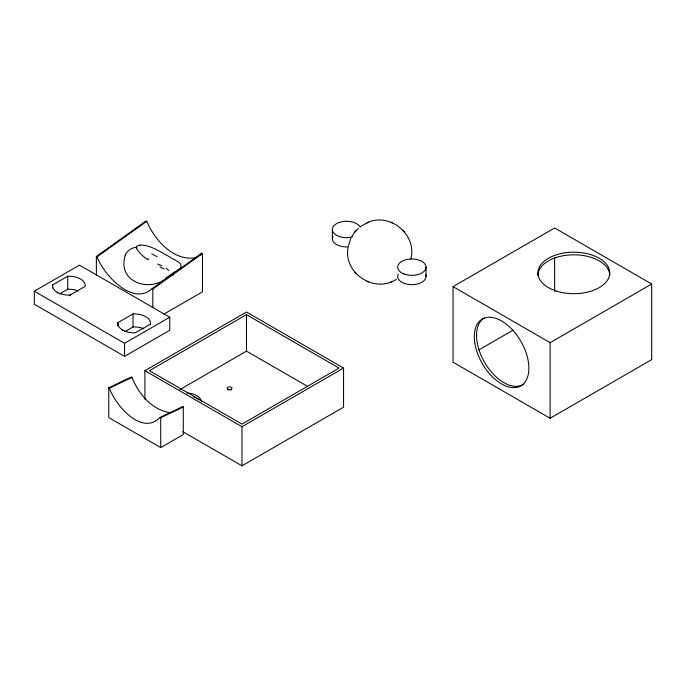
<?xml version="1.0" encoding="UTF-8"?>
<svg xmlns="http://www.w3.org/2000/svg" width="686" height="686" viewBox="0 0 686 686"><rect width="100%" height="100%" fill="white"/><g stroke="black" fill="none" stroke-linecap="round" stroke-linejoin="round"><path stroke-width="1.03" d="M348.068 247.732C343.146 273.32 375.096 293.908 396.405 279.271M177.125 270.996L177.074 271.236M348.445 245.588L350.915 238.265M410.845 258.948C417.388 235.075 390.128 212.214 367.773 222.478M125.332 255.252C116.723 281.131 148.262 292.896 166.424 278.259M351.909 236.378L354.928 231.928L358.366 228.335M170.368 412.629C151.958 410.237 138.461 393.773 131.986 377.386L131.369 377.026L108.791 387.779L108.791 417.603L160.713 447.581L183.291 434.547L183.291 407.004L182.665 406.644L182.304 407.201M182.665 406.644L160.095 417.397C141.925 436.416 115.128 404.954 109.417 388.139L108.791 387.779M163.851 314.137L202.473 291.842L202.473 253.537L201.804 253.151L152.138 288.66C132.612 306.676 103.655 274.554 97.052 256.856L96.374 256.47L146.041 220.952L146.718 221.346C154.83 240.066 173.309 261.357 195.699 257.739M201.804 253.151L200.989 254.197M354.928 231.928L355.537 231.233M355.691 231.053L356.274 230.385M200.766 254.446L200.312 254.918M180.178 268.286C184.337 262.464 172.906 259.874 169.708 256.847C160.292 252.028 150.929 244.962 139.953 245.065M200.072 255.141L199.575 255.569M360.682 226.449L368.433 222.213M97.052 256.856L146.718 221.346M152.815 307.474L152.815 289.055L202.473 253.537M34.3 291.19L79.447 265.122L169.742 317.249L169.742 330.283L124.595 356.351L34.3 304.215L34.3 291.19L124.595 343.317L169.742 317.249M52.573 284.964L67.717 276.226A16.361 9.45 0 0 1 85.21 286.328L70.066 295.066A16.361 9.45 0 0 1 52.573 284.964L52.573 287.974M59.699 293.891L67.717 289.26A16.361 9.45 0 0 1 78.496 291.036M117.872 325.927L117.872 322.669L133.015 313.922A16.361 9.45 0 0 1 150.508 324.024L150.508 324.838M124.998 331.587L133.015 326.956A16.361 9.45 0 0 1 143.794 328.731M150.508 324.024L135.365 332.77A16.361 9.45 0 0 1 117.872 322.669M144.909 399.218L144.909 370.689L246.497 312.036L343.566 368.082L343.566 407.184L241.978 465.828L182.819 431.674M246.497 314.642L149.428 370.689L241.978 424.12L339.047 368.082L246.497 314.642L246.497 351.138L179.938 389.571M453.052 286.628L554.631 227.975L651.7 284.021L651.7 359.61L550.121 418.254L453.052 362.217L453.052 286.628L550.121 342.666L651.7 284.021M144.909 370.689L241.978 426.726L343.566 368.082M478.828 349.937L513.034 330.189M197.234 257.096L196.093 257.593M109.417 388.139L131.986 377.386M160.095 417.397L160.713 417.757L183.291 407.004M366.916 222.83L367.619 222.547M390.934 281.955L392.452 281.346M390.934 222.213L391.595 222.478M391.749 222.547L392.452 222.83M366.916 281.346L367.619 281.629M367.773 281.689L368.433 281.955M157.591 264.059L161.75 265.782M152.138 288.66L152.815 289.055M246.497 351.138L307.585 386.407M148.691 259.385L147.713 258.716M166.226 268.372L168.85 270.558M403.094 230.385L403.677 231.053M403.831 231.233L404.44 231.928M354.928 272.248L355.537 272.942M355.691 273.122L356.274 273.791M137.149 248.349L136.334 246.728A8.781 7.452 38.9 0 1 139.987 245.159M554.631 257.516L554.631 291.37M550.121 342.666L550.121 418.254M426.057 267.171L426.057 276.424M332.35 229.476L332.35 238.728M241.978 426.726L241.978 465.828M160.713 417.757L160.713 447.581M133.015 313.922L133.015 326.956M124.595 343.317L124.595 356.351M122.623 330.026L122.623 330.841M96.374 256.47L96.374 274.897M70.066 295.066L70.066 295.88M67.717 276.226L67.717 289.26M57.324 292.33L57.324 293.145M179.895 268.398A8.781 1.535 -29.6 0 1 177.168 270.49M125.169 255.175A18.496 15.469 36.8 0 1 136.257 247.243M175.299 271.382A18.393 2.65 -30.7 0 1 165.815 277.89M173.661 272.925A28.701 8.121 60.5 0 1 173.146 272.719M173.721 274.734A29.301 8.103 64.9 0 1 170.282 274.597M159.949 266.983A21.309 9.853 9.7 0 1 164.126 269.075M157.068 256.65A29.301 9.347 29.5 0 1 151.76 253.88M147.224 259.428A28.701 17.613 35.6 0 1 136.343 248.486M186.558 392.881A16.361 9.45 0 0 1 201.452 401.481M193.272 396.697A16.361 9.45 0 0 1 198.897 399.775M227.726 390.008A2.392 1.381 0 0 1 231.405 390.008M523.478 384.34A38.57 22.269 60 0 1 484.908 362.877A38.57 22.269 60 0 1 484.205 317.935M537.901 275.549A35.912 20.734 0 0 1 573.822 254.815A35.912 20.734 0 0 1 609.734 275.549M425.732 274.683A14.209 8.206 0 0 1 411.343 284.621A14.209 8.206 0 0 1 398.223 274.117M348.574 246.849A14.209 8.206 0 0 1 332.924 236.421M352.458 236.936A14.209 8.206 0 0 1 333.37 232.52A14.209 8.206 0 0 1 341.911 221.724A14.209 8.206 0 0 1 360.184 227.16M228.369 389.476A2.392 1.381 0 0 0 231.962 388.285A2.392 1.381 0 0 0 228.369 387.084A2.392 1.381 0 0 0 228.369 389.476M474.755 342.648A38.57 22.269 60 0 0 519.268 386.63A38.57 22.269 60 0 0 510.727 328.045A38.57 22.269 60 0 0 474.755 342.648M555.866 290.898A35.912 20.734 0 0 0 609.734 272.942A35.912 20.734 0 0 0 555.866 254.978A35.912 20.734 0 0 0 555.866 290.898M403.891 273.963A14.209 8.206 0 0 0 426.023 267.754A14.209 8.206 0 0 0 405.64 259.797A14.209 8.206 0 0 0 403.891 273.963"/></g></svg>
